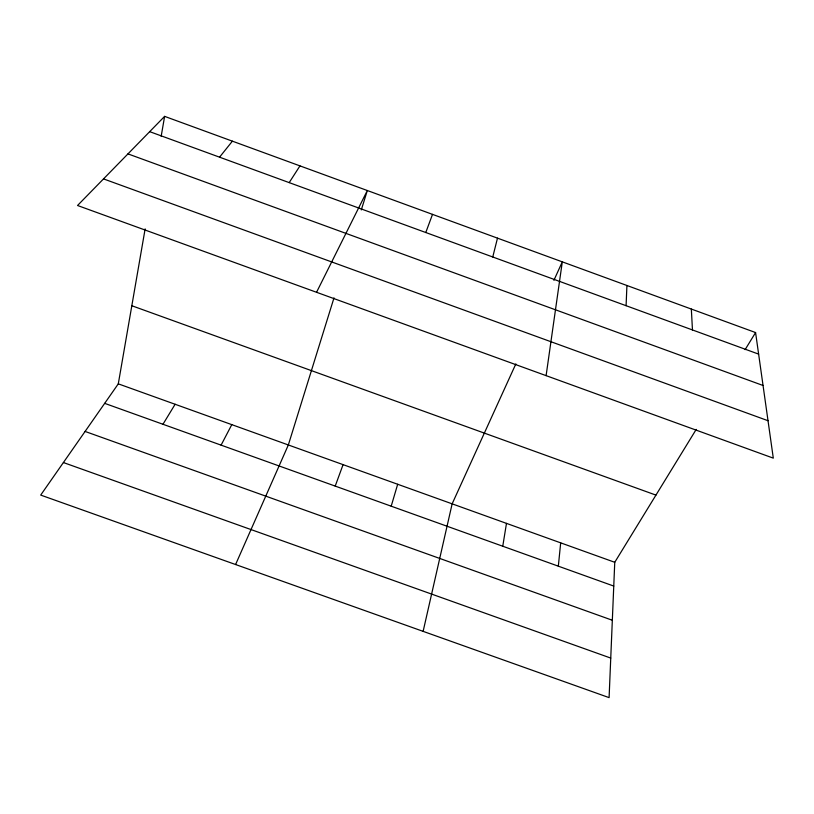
<?xml version="1.0" encoding="UTF-8"?>
<svg xmlns="http://www.w3.org/2000/svg" width="814" height="814" viewBox="0 0 814 814"><rect width="100%" height="100%" fill="white"/><g stroke="black" fill="none" stroke-linecap="round" stroke-linejoin="round"><path stroke-width="1.22" d="M626.088 305.698L626.922 285.49M696.224 429.395L614.753 562.291L609.096 697.629L40.7 495.085L118.295 383.842L145.136 228.887M558.333 566.178L560.683 542.857M546.102 375.641L562.301 261.854L553.907 280.311M502.757 546.235L506.481 523.371M161.172 136.304L164.621 116.371L755.585 332.56L773.3 458.14L77.534 205.494L164.621 116.371M423.127 631.359L452.146 503.835L515.852 363.899M492.755 256.99L497.496 238.146M391.198 506.196L397.68 484.259M334.005 297.863L288.339 444.963L235.592 564.529M361.294 209.941L367.328 190.527L316.544 292.287M335.205 486.1L343.081 464.631M425.783 232.519L432.509 214.367M221.093 445.146L231.797 424.633M162.963 424.277L175.122 404.263M745.105 349.644L755.585 332.56M289.194 182.611L299.959 165.883M219.556 157.173L232.397 141.168M85.094 431.44L612.332 620.248M63.4 462.545L610.744 658.078M118.295 383.842L614.753 562.291M104.68 403.357L613.766 586.07M131.827 305.738L655.942 495.105M149.695 131.654L758.628 354.121M127.961 153.887L763.054 385.49M103.52 178.897L768.019 420.716M691.34 309.055L692.46 329.945"/></g></svg>
